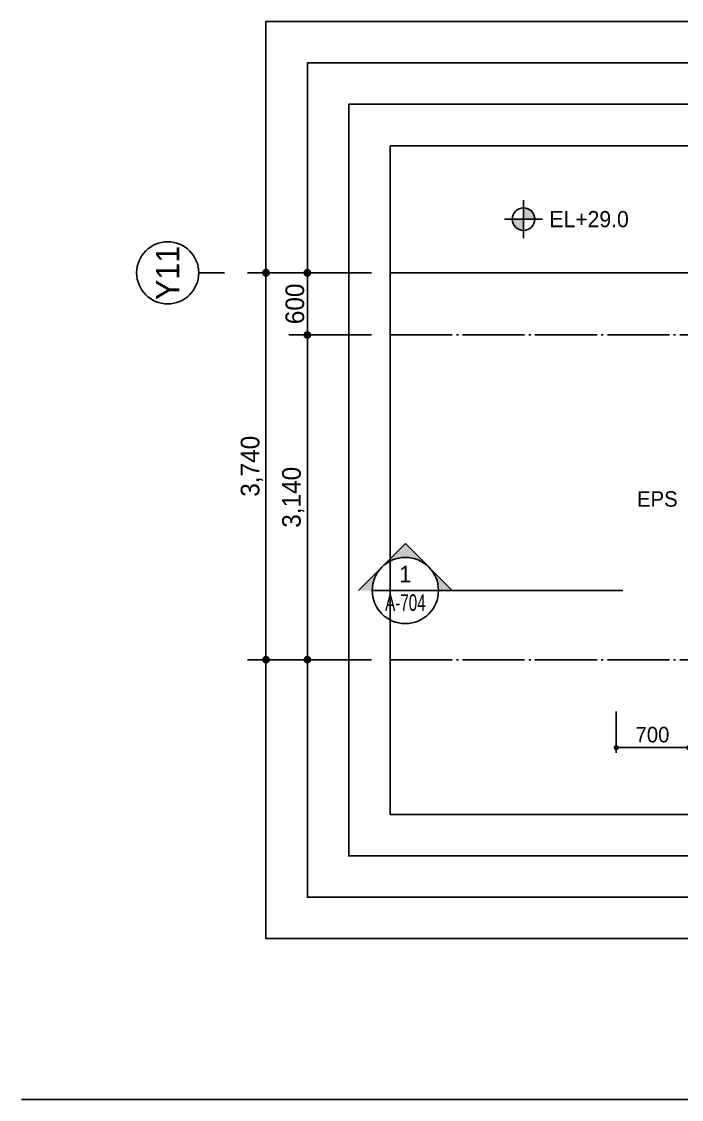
# Model space of a CAD drawing. Header units: millimetres. Extents: x 252711992 to 505989238, y 504776675 to 1009617600.
# Drawn here: x 252711992 to 252718370, y 504818337 to 504828757 of the extents above; entities that cross this region are included whole.
import ezdxf
from ezdxf.enums import TextEntityAlignment as Align
from ezdxf.xclip import XClip

# ---------------------------------------------------------------- set-up
doc = ezdxf.new("R2010")
doc.units = ezdxf.units.MM
doc.header["$XCLIPFRAME"] = 0
doc.linetypes.add('CEN', pattern=[35, 30, -2, 1, -2])
for name, color, linetype in [('$ZCDB_AUDIT_GENERATED_600D18', 7, 'Continuous'), ('0KD DIM', 7, 'Continuous'), ('4A.TEC CEN', 1, 'CEN'), ('4A.TEC TEXT 1', 3, 'Continuous'), ('4A.TEC TEXT 2', 3, 'Continuous'), ('4A.TEC 심볼', 7, 'Continuous'), ('SYM', 1, 'Continuous'), ('TEXT', 7, 'Continuous')]:
    doc.layers.add(name, color=color, linetype=linetype)
doc.layers.add('DEFPOINT', color=135, linetype='Continuous', plot=False)
doc.styles.add('GHS', font='malgun.ttf')
doc.styles.add('SAMOO', font='')
doc.styles.add('나눔고딕', font='')
doc.styles.add('돋움', font='')
doc.styles.add('돋음체', font='')
doc.styles.add('울릉도L', font='')
doc.styles.get('SAMOO').set_extended_font_data('Dotum')
doc.styles.get('나눔고딕').set_extended_font_data('Dotum')
doc.styles.get('돋움').set_extended_font_data('Dotum')
doc.styles.get('돋음체').set_extended_font_data('Dotum')
doc.styles.get('울릉도L').set_extended_font_data('Dotum')
doc.dimstyles.new('DIM_600(외부치수)', dxfattribs={"dimscale": 400, "dimtxt": 3.3, "dimasz": 1, "dimexe": 2, "dimexo": 2, "dimgap": 1, "dimtad": 1, "dimdec": 0, "dimdsep": 46, "dimlunit": 6, "dimtxsty": '나눔고딕', "dimblk1": 'DIMDOT', "dimblk2": 'DIMDOT', "dimsah": 1, "dimcen": 2.5, "dimdle": 1.5, "dimclrd": 8, "dimclre": 8, "dimclrt": 3, "dimadec": 0, "dimazin": 0, "dimtfac": 1, "dimtdec": 0, "dimtix": 1, "dimtmove": 2, "dimatfit": 3, "dimldrblk": 'DIMDOT', "dimfxl": 1, "dimtvp": 1, "dimtolj": 1, "dimtzin": 0, "dimarcsym": 0})
doc.dimstyles.new('KD DIM 1', dxfattribs={"dimscale": 50, "dimtxt": 3, "dimasz": 1, "dimexe": 1, "dimexo": 1, "dimgap": 1, "dimtad": 1, "dimdec": 0, "dimzin": 0, "dimdsep": 46, "dimlunit": 6, "dimtxsty": '돋음체', "dimblk": 'DOT', "dimcen": 3, "dimdle": 1, "dimclrd": 256, "dimclre": 256, "dimclrt": 3, "dimazin": 0, "dimtfac": 1, "dimtdec": 0, "dimtix": 1, "dimtmove": 2, "dimatfit": 3, "dimldrblk": 'OBLIQUE', "dimfxl": 1, "dimtvp": 0.8333, "dimtolj": 1, "dimtzin": 0, "dimarcsym": 0})

# ---------------------------------------------------------------- blocks, each defined once
blk = doc.blocks.new('ccs122')
at = {"layer": '4A.TEC 심볼'}
blk.add_line((0, 8), (0, 3), dxfattribs=at)
blk.add_circle((0, 14), 6, dxfattribs=at)
at = {"layer": '4A.TEC TEXT 2', "color": 3, "style": 'GHS'}
blk.add_attdef('NO', text='', height=4.5, dxfattribs=at).set_placement((-0.01, 14.02), align=Align.MIDDLE_CENTER)
blk = doc.blocks.new('DIMDOT')
at = {"color": 0}
blk.add_line((-2, 0), (2, 0), dxfattribs=at)
for radius in [0.5, 0.25]:
    blk.add_circle((0, 0), radius, dxfattribs=at)
blk = doc.blocks.new('*D86')
at = {"layer": '$ZCDB_AUDIT_GENERATED_600D18', "color": 8, "lineweight": -2, "transparency": 16777216}
for p, q in [((252715374, 504826328), (252714174, 504826328)), ((252714354, 504826268), (252714354, 504822648)), ((252715374, 504822588), (252714174, 504822588))]:
    blk.add_line(p, q, dxfattribs=at)
at = {"layer": 'Defpoints', "color": 0, "transparency": 16777216}
for p in [(252715554, 504826328, 0), (252714354, 504822588), (252715554, 504822588, 0)]:
    blk.add_point(p, dxfattribs=at)
at = {"layer": '$ZCDB_AUDIT_GENERATED_600D18', "color": 8, "lineweight": -2, "transparency": 16777216, "xscale": 60, "yscale": 60, "zscale": 60}
for p, rotation in [((252714354, 504826328), 90), ((252714354, 504822588), 270)]:
    blk.add_blockref('DIMDOT', p, dxfattribs=dict(at, rotation=rotation))
at = {"layer": '$ZCDB_AUDIT_GENERATED_600D18', "color": 3, "transparency": 16777216, "insert": (252714217, 504824458), "char_height": 180, "attachment_point": 5, "rotation": 90, "style": '나눔고딕'}
blk.add_mtext('\\A1;3,740', dxfattribs=at)
blk = doc.blocks.new('*D87')
at = {"layer": '$ZCDB_AUDIT_GENERATED_600D18', "color": 8, "lineweight": -2, "transparency": 16777216}
for p, q in [((252715374, 504826328), (252714574, 504826328)), ((252714754, 504826268), (252714754, 504825788)), ((252715374, 504825728), (252714574, 504825728))]:
    blk.add_line(p, q, dxfattribs=at)
at = {"layer": 'Defpoints', "color": 0, "transparency": 16777216}
for p in [(252715554, 504826328, 0), (252714754, 504825728), (252715554, 504825728, 0)]:
    blk.add_point(p, dxfattribs=at)
at = {"layer": '$ZCDB_AUDIT_GENERATED_600D18', "color": 8, "lineweight": -2, "transparency": 16777216, "xscale": 60, "yscale": 60, "zscale": 60}
for p, rotation in [((252714754, 504826328), 90), ((252714754, 504825728), 270)]:
    blk.add_blockref('DIMDOT', p, dxfattribs=dict(at, rotation=rotation))
at = {"layer": '$ZCDB_AUDIT_GENERATED_600D18', "color": 3, "transparency": 16777216, "insert": (252714634, 504826028), "char_height": 180, "attachment_point": 5, "rotation": 90, "style": '나눔고딕'}
blk.add_mtext('\\A1;600', dxfattribs=at)
blk = doc.blocks.new('*D88')
at = {"layer": '$ZCDB_AUDIT_GENERATED_600D18', "color": 8, "lineweight": -2, "transparency": 16777216}
for p, q in [((252715374, 504825728), (252714574, 504825728)), ((252714754, 504822648), (252714754, 504825668)), ((252715374, 504822588), (252714574, 504822588))]:
    blk.add_line(p, q, dxfattribs=at)
at = {"layer": 'Defpoints', "color": 0, "transparency": 16777216}
for p in [(252714754, 504825728), (252715554, 504825728, 0), (252715554, 504822588, 0)]:
    blk.add_point(p, dxfattribs=at)
at = {"layer": '$ZCDB_AUDIT_GENERATED_600D18', "color": 8, "lineweight": -2, "transparency": 16777216, "xscale": 60, "yscale": 60, "zscale": 60}
for p, rotation in [((252714754, 504825728), 90), ((252714754, 504822588), 270)]:
    blk.add_blockref('DIMDOT', p, dxfattribs=dict(at, rotation=rotation))
at = {"layer": '$ZCDB_AUDIT_GENERATED_600D18', "color": 3, "transparency": 16777216, "insert": (252714617, 504824158), "char_height": 180, "attachment_point": 5, "rotation": 90, "style": '나눔고딕'}
blk.add_mtext('\\A1;3,140', dxfattribs=at)
blk = doc.blocks.new('dwgFD3B')
at = {"layer": '4A.TEC CEN', "color": 250, "ltscale": 500}
blk.add_line((49194.51, -103936.83, -3333.33), (358000, -103936.83, -3333.33), dxfattribs=at)
blk = doc.blocks.new('단면기호1')
at = {"layer": 'SYM'}
h = blk.add_hatch(color=256, dxfattribs=at)
h.paths.add_polyline_path([(4.24, 4.24, -0.198912), (6, 0), (8.49, 0)])
h.paths.add_polyline_path([(0, 8.49), (-4.24, 4.24, -0.414214), (4.24, 4.24)])
h.paths.add_polyline_path([(-4.24, 4.24), (-8.49, 0), (-6, 0, -0.198912)])
for p in [(-8.49, 0), (8.49, 0)]:
    blk.add_line(p, (0, 8.49), dxfattribs=at)
blk.add_circle((0, 0), 6, dxfattribs=at)
blk = doc.blocks.new('FL-LEVEL1')
at = {"layer": '4A.TEC 심볼', "linetype": 'ByBlock'}
h = blk.add_hatch(color=256, dxfattribs=at)
h.paths.add_polyline_path([(295, 175), (295, 0), (470, 0, 0.414214)])
h.paths.add_polyline_path([(295, 0), (120, 0, 0.414214), (295, -175)])
for p, q in [((295, -295), (295, 295)), ((0, 0), (590, 0))]:
    blk.add_line(p, q, dxfattribs=at)
blk.add_circle((295, 0), 175, dxfattribs=at)
at = {"layer": '4A.TEC TEXT 2', "color": 3, "linetype": 'ByBlock', "style": 'SAMOO'}
blk.add_attdef('FL', text='', height=250, dxfattribs=at).set_placement((695, 0), align=Align.MIDDLE_LEFT)
blk = doc.blocks.new('_Dot')
at = {"color": 0, "linetype": 'ByBlock', "lineweight": -2}
blk.add_line((-0.5, 0), (-1, 0), dxfattribs=at)
at = {"color": 0, "linetype": 'ByBlock', "const_width": 0.5}
blk.add_lwpolyline([(-0.25, 0, 1), (0.25, 0, 1)], format="xyb", close=True, dxfattribs=at)
blk = doc.blocks.new('*D542')
at = {"layer": '0KD DIM', "lineweight": -2, "transparency": 16777216}
for p, q in [((252717740, 504822088), (252717740, 504821688)), ((252718440, 504822088), (252718440, 504821688)), ((252718390, 504821738), (252717790, 504821738))]:
    blk.add_line(p, q, dxfattribs=at)
at = {"layer": 'Defpoints', "color": 0, "transparency": 16777216}
for p in [(252717740, 504822138, 0), (252718440, 504822138, 0), (252717740, 504821738)]:
    blk.add_point(p, dxfattribs=at)
at = {"layer": '0KD DIM', "lineweight": -2, "transparency": 16777216, "xscale": 50, "yscale": 50, "zscale": 50, "rotation": 180}
blk.add_blockref('_Dot', (252717740, 504821738), dxfattribs=at)
at = {"layer": '0KD DIM', "lineweight": -2, "transparency": 16777216, "xscale": 50, "yscale": 50, "zscale": 50}
blk.add_blockref('_Dot', (252718440, 504821738), dxfattribs=at)
at = {"layer": '0KD DIM', "color": 3, "transparency": 16777216, "insert": (252718090, 504821863), "char_height": 150, "attachment_point": 5, "style": '돋음체'}
blk.add_mtext('\\A1;700', dxfattribs=at)
blk = doc.blocks.new('_OBLIQUE')
at = {"color": 0, "linetype": 'ByBlock'}
blk.add_line((-0.5, -0.5), (0.5, 0.5), dxfattribs=at)

msp = doc.modelspace()

# ---------------------------------------------------------------- linework, layer by layer
at = {"layer": '4A.TEC CEN', "ltscale": 20}
for p, q in [((252715554.04, 504825728.18), (252727329.04, 504825728.18)), ((252715554.04, 504822588.18), (252727329.04, 504822588.18))]:
    msp.add_line(p, q, dxfattribs=at)
at = {"layer": 'DEFPOINT'}
msp.add_line((252748191.54, 504818337.29, 3333.33), (252711991.54, 504818337.29, 3333.33), dxfattribs=at)
at = {"layer": 'DEFPOINT', "elevation": 3333.33}
for points in [[(252714354.04, 504828757.16), (252728529.04, 504828757.16), (252728529.04, 504819892.16), (252714354.04, 504819892.16)], [(252714754.04, 504828357.16), (252728129.04, 504828357.16), (252728129.04, 504820292.16), (252714754.04, 504820292.16)], [(252715154.04, 504827957.16), (252727729.04, 504827957.16), (252727729.04, 504820692.16), (252715154.04, 504820692.16)], [(252715554.04, 504827557.16), (252727329.04, 504827557.16), (252727329.04, 504821092.16), (252715554.04, 504821092.16)]]:
    msp.add_lwpolyline(points, close=True, dxfattribs=at)
at = {"layer": 'SYM'}
msp.add_line((252717804.09, 504823257.12), (252716021.66, 504823257.12), dxfattribs=at)
msp.add_lwpolyline([(252716021.66, 504823257.12), (252715381.2, 504823257.12)], dxfattribs=at)

# ---------------------------------------------------------------- block references
ref = msp.add_blockref('dwgFD3B', (252516347.67, 504930265.01, -1666.22))
XClip(ref).set_block_clipping_path([(199206.3709577918, -109172.850899756), (210981.3709591925, -102707.850900948)])
at = {"layer": '4A.TEC 심볼', "color": 3, "linetype": 'ByBlock'}
ref = msp.add_blockref('FL-LEVEL1', (252716659.17, 504826847.57), dxfattribs=dict(at, xscale=0.6250000000000405, yscale=0.6250000000000405, zscale=0.6250000000000405))
ref.add_attrib('FL', 'EL+29.0', dxfattribs={"layer": '4A.TEC TEXT 1', "color": 3, "linetype": 'ByBlock', "height": 156.25, "style": 'SAMOO'}).set_placement((252717093.55, 504826847.57), align=Align.MIDDLE_LEFT)
at = {"layer": '4A.TEC 심볼'}
ref = msp.add_blockref('ccs122', (252714104.04, 504826328.18, -4999.55), dxfattribs=dict(at, xscale=49.99999977496833, yscale=49.99999977496833, zscale=49.99999977496833, rotation=90))
ref.add_attrib('NO', 'Y11', dxfattribs={"layer": '0', "color": 3, "height": 225, "rotation": 90, "style": '울릉도L'}).set_placement((252713403.15, 504826327.87, -4999.55), align=Align.MIDDLE_CENTER)
at = {"layer": 'SYM', "xscale": -53.37150118498497, "yscale": 53.37150118498497, "zscale": 53.37150118498497, "rotation": 359.9999999999999}
msp.add_blockref('단면기호1', (252715701.43, 504823257.12), dxfattribs=at)

# ---------------------------------------------------------------- texts
at = {"layer": 'TEXT', "style": '돋움'}
msp.add_text('EPS', height=150, dxfattribs=at).set_placement((252718137.1, 504824142.03), align=Align.MIDDLE_CENTER)
msp.add_text('1', height=160.11, dxfattribs=at).set_placement((252715701.43, 504823335.9), align=Align.CENTER)
at = {"layer": 'TEXT', "style": '돋움', "width": 0.7}
msp.add_text('A-704', height=160.115, dxfattribs=at).set_placement((252715701.43, 504823060.21), align=Align.CENTER)

# ---------------------------------------------------------------- dimensions: what is measured, and where the dimension line sits
at = {"layer": '$ZCDB_AUDIT_GENERATED_600D18'}
for base, p1, p2, angle, picture, middle in [((252714354.04, 504822588.18, -4999.55), (252715554.04, 504826328.18, -4999.55), (252715554.04, 504822588.18, -4999.55), 270, '*D86', (252714216.58, 504824458.18, -4999.55)), ((252714754.04, 504825728.18, -4999.55), (252715554.04, 504826328.18, -4999.55), (252715554.04, 504825728.18, -4999.55), 270, '*D87', (252714633.92, 504826028.18, -4999.55)), ((252714754.04, 504825728.18, -4999.55), (252715554.04, 504822588.18, -4999.55), (252715554.04, 504825728.18, -4999.55), 90, '*D88', (252714616.58, 504824158.18, -4999.55))]:
    dim = msp.add_linear_dim(base=base, p1=p1, p2=p2, angle=angle, dimstyle='DIM_600(외부치수)', override={"dimscale": 300, "dimtxt": 0.6, "dimasz": 0.2, "dimexe": 0.6, "dimexo": 0.6, "dimgap": 0.1, "dimdec": 1, "dimblk1": 'DIMDOT', "dimblk2": 'DIMDOT', "dimdle": 0.5}, dxfattribs=at)
    dim.commit()
    dim.dimension.update_dxf_attribs({"geometry": picture, "text_midpoint": middle})
at = {"layer": '0KD DIM'}
dim = msp.add_linear_dim(base=(252717740.3, 504821738.18), p1=(252718440.3, 504822138.18, 0), p2=(252717740.3, 504822138.18, 0), angle=180, dimstyle='KD DIM 1', dxfattribs=at)
dim.commit()
dim.dimension.update_dxf_attribs({"geometry": '*D542', "text_midpoint": (252718090.3, 504821863.28)})

doc.saveas('drawing.dxf')
